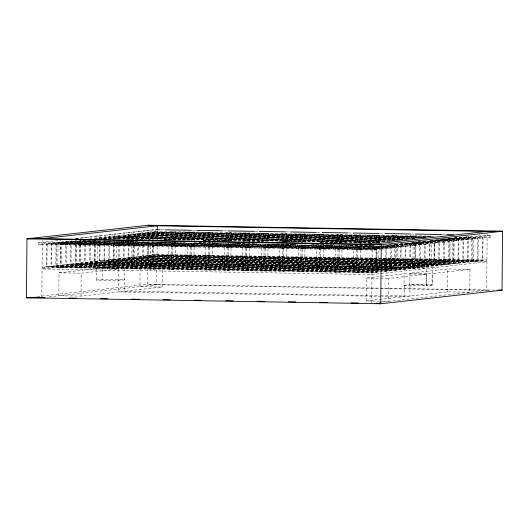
<?xml version="1.0" encoding="UTF-8"?>
<svg xmlns="http://www.w3.org/2000/svg" width="529" height="529" viewBox="0 0 529 529"><rect width="100%" height="100%" fill="white"/><g stroke="black" fill="none" stroke-linecap="round" stroke-linejoin="round"><path stroke-width="0.4" stroke-dasharray="2.65 1.98" d="M381.607 249.245L374.228 250.072L38.796 244.398L38.815 242.679L60.941 240.212M41.837 296.809L42.327 240.278M47.114 243.829L46.393 243.909L46.195 266.814L376.079 272.395L376.278 249.49L377.005 249.404L376.8 272.316L46.916 266.735L47.114 243.829L377.005 249.404M380.172 248.842L51.935 243.287L51.207 243.366L51.009 266.279L380.073 271.84M51.935 243.287L51.736 266.199L379.967 271.747M380.04 248.22L56.755 242.751L56.028 242.831L55.829 265.737L379.941 271.218M56.55 265.657L56.755 242.751M381.012 296.339L118.582 291.902L118.787 268.997L96.609 268.62L59.017 272.819L58.818 295.731L80.997 296.101L162.105 287.042L162.304 264.13L140.125 263.759L102.388 267.972L124.566 268.348L162.304 264.13M379.915 247.592L61.576 242.209L60.848 242.295L60.65 265.201L379.815 270.597M61.576 242.209L61.371 265.122L391.262 270.696L391.46 247.79L380.741 247.612M66.389 241.674L65.669 241.753L65.47 264.659L395.355 270.24L395.553 247.334L396.281 247.255L396.076 270.16L66.191 264.579L66.389 241.674L396.281 247.255M71.21 241.138L70.489 241.217L70.284 264.123L400.175 269.704L400.374 246.792L401.094 246.712L400.896 269.618L71.012 264.044L71.21 241.138L401.094 246.712M76.031 240.596L75.832 263.502L405.717 269.082L405.915 246.177L382.824 245.787M80.124 240.14L79.925 263.045L380.126 268.124M80.851 240.06L80.646 262.966L380.02 268.031M80.997 296.101L81.195 273.195L118.787 268.997M84.944 239.597L84.746 262.51L379.994 267.502M85.665 239.518L85.467 262.424L379.895 267.403M89.765 239.062L89.566 261.967L379.868 266.881M90.492 238.982L90.287 261.888L420.178 267.469L420.376 244.557L394.813 244.127M94.579 239.339L94.387 261.432L424.992 266.927L425.19 244.021L400.453 243.604M95.108 261.352L95.299 239.26M96.509 280.072L96.655 262.893L426.546 268.474L426.394 285.653L404.07 285.296L404.169 273.837L426.348 274.214L426.248 285.667L432.18 285.005L432.325 267.826L102.441 262.245L102.289 279.424L96.509 280.072L118.688 280.449L124.467 279.801L102.289 279.424M379.703 242.632L100.126 237.905L99.406 237.984L99.201 260.89L429.092 266.471L429.29 243.565L430.011 243.479L429.812 266.391L99.928 260.81L100.113 239.538M104.2 239.901L104.021 260.354L433.912 265.935L434.111 243.023L434.831 242.943L434.633 265.849L104.749 260.275L104.927 239.822M104.213 239.082L104.226 237.448L104.947 237.362L380.404 242.024M104.934 239.002L104.947 237.362M109.02 239.359L108.842 259.818L438.726 265.393L438.931 242.487L439.652 242.408L439.454 265.313L380.9 264.321M109.027 238.546L109.04 236.906L109.767 236.827L385.218 241.482M109.721 241.733L109.563 259.732L380.073 264.308M109.748 238.46L109.767 236.827M113.834 239.644L113.662 259.276L380.047 263.779M113.841 238.824L113.861 236.37L114.581 236.291L391.691 240.973M114.555 239.558L114.383 259.197L379.941 263.687M114.562 238.744L114.581 236.291M118.648 239.921L118.483 258.741L379.915 263.158M118.655 239.101L118.681 235.828L119.402 235.749L119.375 239.022M119.369 239.842L119.204 258.655L379.815 263.065M123.462 239.386L123.297 258.198L453.188 263.779L453.386 240.874L454.107 240.788L453.908 263.7L124.024 258.119L124.163 241.753M123.469 238.566L123.502 235.293L124.222 235.213L402.979 239.928M124.196 238.486L124.222 235.213M124.566 268.348L124.368 291.254L379.366 295.566M129.043 234.671L128.322 234.75L128.117 257.663L458.008 263.237L458.207 240.331L458.927 240.252L458.729 263.158L128.845 257.583L129.043 234.671L406.973 239.373M133.09 239.941L132.938 257.12L463.549 262.622L463.748 239.71L441.484 239.333M133.096 239.121L133.143 234.215L133.863 234.135L409.32 238.791M133.665 257.041L133.811 239.862M133.817 239.042L133.863 234.135M414.961 238.268L138.677 233.593L137.957 233.679L137.758 256.585L467.643 262.159L467.848 239.253L468.568 239.174L441.351 238.711M138.677 233.593L138.479 256.505L380.12 260.592M140.125 263.759L139.927 286.665L162.105 287.042M142.711 240.503L142.579 256.043L380.093 260.063M142.718 239.683L142.777 233.137L143.498 233.058L421.428 237.759M143.438 240.417L143.299 255.963L486.905 261.729L371.966 274.571L42.075 268.99L157.02 256.148M143.445 239.604L143.498 233.058M147.512 242.414L147.399 255.507L379.967 259.441M147.538 239.141L147.598 232.601L148.318 232.515L426.248 237.217M148.14 239.981L147.756 284.218L34.643 296.862M148.146 239.161L148.226 230.148M148.232 242.335L148.12 255.428L379.868 259.342M148.265 239.062L148.318 232.515M152.345 240.239L152.213 254.971L379.835 258.82M152.352 239.425L152.418 232.059L153.139 231.98L432.715 236.708M153.066 240.159L152.941 254.885L482.825 260.466L483.023 237.561L459.932 237.171M153.073 239.346L153.139 231.98M89.613 238.724L155.189 231.391L155.202 229.679M157.139 242.183L156.769 284.781L48.397 296.895M157.146 241.363L157.245 230.71M172.851 242.421L172.745 254.694L57.8 267.542L58.005 244.629L93.302 240.688M172.857 241.608L172.943 231.788L111.368 238.672M191.333 242.738L191.227 255.011L76.282 267.853L76.48 244.947L108.505 241.369M191.339 241.918L191.425 232.099L126.563 239.346M194.103 242.785L193.998 255.057L79.052 267.899L79.257 244.993L112.095 241.323M194.11 241.965L194.196 232.145L129.334 239.392M209.815 243.049L209.702 255.322L94.764 268.163L94.962 245.258L130.266 241.31M209.821 242.229L209.907 232.41L147.512 239.386M228.297 243.36L228.184 255.633L113.246 268.474L113.444 245.568L145.462 241.991M228.303 242.54L228.389 232.727L164.347 239.882M231.067 243.406L230.961 255.679L116.016 268.527L116.215 245.615L148.239 242.037M231.074 242.593L231.16 232.773L166.298 240.021M246.772 243.671L246.666 255.943L131.728 268.792L131.926 245.879L166.41 242.031M246.779 242.857L246.864 233.038L184.469 240.007M249.549 243.724L249.437 255.99L134.498 268.838L134.697 245.925L170.001 241.984M249.556 242.904L249.642 233.084L187.24 240.06M265.254 243.988L265.148 256.261L150.203 269.102L150.408 246.197L181.606 242.705M265.26 243.168L265.346 233.349L203.771 240.232M268.024 244.034L267.919 256.307L152.98 269.149L153.179 246.243L185.196 242.666M268.038 243.214L268.117 233.395L203.262 240.642M283.736 244.299L283.63 256.572L168.685 269.413L168.89 246.507L203.367 242.652M283.742 243.479L283.828 233.666L220.613 240.728M286.506 244.345L286.401 256.618L171.462 269.459L171.661 246.554L206.145 242.699M286.513 243.525L286.599 233.712L224.203 240.682M302.218 244.61L302.112 256.882L187.167 269.724L187.365 246.818L218.57 243.333M302.224 243.79L302.31 233.977L242.375 240.675M304.988 244.656L304.883 256.929L189.937 269.777L190.142 246.864L221.34 243.38M304.995 243.843L305.081 234.023L242.685 240.993M320.7 244.92L320.594 257.193L205.649 270.041L205.847 247.129L239.511 243.373M320.706 244.107L320.792 234.287L257.57 241.35M323.47 244.973L323.364 257.239L208.419 270.088L208.618 247.182L243.102 243.327M323.477 244.153L323.563 234.334L260.347 241.396M339.182 245.238L339.069 257.511L224.131 270.352L224.329 247.446L256.347 243.869M339.188 244.418L339.274 234.598L278.519 241.389M341.952 245.284L341.846 257.557L226.901 270.398L227.1 247.493L258.297 244.008M341.959 244.464L342.045 234.645L282.109 241.343M357.657 245.549L357.551 257.821L242.613 270.663L242.811 247.757L276.475 243.995M357.69 242.275L357.749 234.916L294.534 241.978M360.434 245.595L360.322 257.868L245.383 270.709L245.582 247.803L279.246 244.041M360.441 244.775L360.527 234.962L297.305 242.024M426.348 274.214L388.755 278.413L388.557 301.325L366.379 300.948L366.584 278.042L404.169 273.837M371.715 303.203L372.224 245.039M374.228 250.072L374.241 248.352L381.621 247.532M376.139 245.859L376.033 258.132L261.095 270.98L261.293 248.068L295.777 244.219M376.172 242.586L376.231 235.226L315.476 242.018M378.909 245.906L378.804 258.178L263.865 271.027L264.064 248.114L295.261 244.629M378.943 242.632L379.002 235.273L318.253 242.064M385.714 271.317L385.919 248.412L386.639 248.326L386.441 271.238L380.668 271.139M391.46 247.79L390.739 247.87L390.534 270.775L380.642 270.61M394.634 244.537L394.515 258.443L279.57 271.291L279.775 248.379L313.433 244.623M394.674 240.444L394.713 235.537L330.678 242.692M397.418 243.763L397.286 258.489L382.507 260.142M397.451 239.677L397.484 235.584L334.268 242.652M404.216 285.276L404.116 296.729L381.839 296.352M405.915 246.177L405.194 246.256L404.996 269.162L75.111 263.587L75.31 240.675L100.047 241.098M470.01 269.334L447.838 268.963L409.955 273.195L409.856 284.648L432.034 285.025L432.133 273.566L470.01 269.334L469.812 292.246L447.633 291.869L366.379 300.948M432.18 285.005L410.001 284.628L409.902 296.081L380.192 295.585M386.924 245.324L410.735 245.635L410.537 268.547L380.847 268.044M413.136 242.394L412.997 258.76L298.052 271.602L298.25 248.696L334.381 244.656M413.175 238.308L413.195 235.848L352.44 242.639M380.715 267.423L415.358 268.005L415.556 245.099L414.835 245.178L414.63 268.084L380.82 267.515M415.92 241.627L415.768 258.807L300.822 271.648L301.027 248.742L334.685 244.98M415.946 238.354L415.966 235.894L355.21 242.685M420.376 244.557L419.656 244.643L419.451 267.548L380.688 266.894M424.271 267.006L424.47 244.1L425.19 244.021M431.638 240.252L431.479 259.071L316.534 271.913L316.732 249.007L349.576 245.337M434.415 240.298L434.249 259.117L382.527 264.897M380.768 263.7L444.274 264.771L444.472 241.865L443.745 241.945L443.547 264.857L380.867 263.792M447.633 291.869L447.838 268.963M424.549 240.907L449.293 241.33L449.095 264.236L380.642 263.078M450.139 238.11L449.954 259.382L335.016 272.23L335.214 249.318L371.338 245.284M452.917 238.156L452.731 259.428L337.786 272.276L337.985 249.364L374.109 245.33M462.829 262.701L463.027 239.796L463.748 239.71M473.184 261.544L473.389 238.639L472.661 238.718L472.463 261.624L380.92 260.076M380.688 259.355L478.011 261.002L478.209 238.096L477.482 238.176L477.284 261.088L380.794 259.455M483.023 237.561L482.303 237.64L482.104 260.546L380.662 258.833M487.149 233.831L486.66 290.361L376.641 302.654M382.427 249.159L490.614 237.065L490.634 235.345L477.416 235.127M82.253 237.825L84.713 237.554M87.993 237.184L89.632 237.005M97.825 236.086L99.465 235.908M106.845 235.081L108.485 234.896M111.758 234.532L113.398 234.347M116.678 233.983L118.317 233.798M125.697 232.972L127.33 232.793M130.61 232.423L132.25 232.244M135.53 231.874L137.17 231.689M140.45 231.325L142.089 231.14M144.543 230.869L146.183 230.684M149.462 230.32L151.102 230.135M38.796 244.398L71.58 240.735M96.08 240.735L60.775 244.676L60.577 267.588L175.516 254.74L175.714 231.834L114.138 238.718M133.037 241.356L97.733 245.304L97.534 268.21L212.479 255.368L212.678 232.462L151.102 239.339M316.203 244.669L282.546 248.432L282.347 271.337L381.687 260.235M367.635 243.32L431.677 236.165M353.167 245.291L319.509 249.053L319.304 271.959L381.7 264.989M370.406 243.366L373.692 242.996M374.512 242.91L379.438 242.355M382.725 241.991L385.185 241.713M388.471 241.35L391.758 240.979M392.578 240.887L397.504 240.338M398.324 240.245L402.43 239.789M406.536 239.326L408.996 239.055M412.283 238.685L415.563 238.321M416.383 238.229L421.309 237.68M422.135 237.587L426.235 237.124M429.522 236.761L432.808 236.39M379.967 246.699L353.696 249.635L353.498 272.541L468.436 259.693M380.787 246.607L468.634 236.787L468.37 262.08L380.946 260.605M382.441 247.44L490.634 235.345M410.735 245.635L410.015 245.714L409.81 268.626L380.946 268.137M449.293 241.33L448.566 241.409L448.367 264.315L380.741 263.171M381.72 269.744L356.268 272.587L356.467 249.681L471.412 236.833L471.207 259.746L382.54 269.651M404.07 285.296L410.001 284.628M489.087 290.335L380.272 288.563M160.981 229.771L164.288 229.831M192.377 230.307L195.684 230.36M223.774 230.836L227.08 230.889M255.17 231.365L258.476 231.424M286.566 231.9L290.692 231.966M317.136 232.416L321.262 232.482M348.525 232.945L353.484 233.031M379.921 233.474L384.054 233.547M411.317 234.01L414.624 234.063M442.713 234.539L446.02 234.592M155.189 231.391L433.754 236.198M465.831 236.648L490.614 237.065M152.418 232.059L428.695 236.734M459.212 237.25L482.303 237.64M454.292 237.693L478.209 238.096M147.598 232.601L426.354 237.316M454.391 237.786L477.482 238.176M448.645 238.215L473.389 238.639M142.777 233.137L421.534 237.852M447.924 238.295L472.661 238.718M137.957 233.679L415.06 238.361M441.451 238.81L467.848 239.253M133.143 234.215L409.42 238.89M438.283 239.373L463.027 239.796M435.836 239.862L458.927 240.252M128.322 234.75L402.953 239.399M435.936 239.954L458.207 240.331M430.189 240.384L454.107 240.788M123.502 235.293L403.078 240.021M430.295 240.477L453.386 240.874M118.681 235.828L397.438 240.543M418.902 241.436L444.472 241.865M113.861 236.37L391.791 241.072M418.181 241.515L443.745 241.945M416.561 242.018L439.652 242.408M109.04 236.906L385.324 241.581M411.714 242.024L438.931 242.487M411.741 242.553L434.831 242.943M104.226 237.448L379.677 242.103M411.846 242.646L434.111 243.023M406.92 243.089L430.011 243.479M99.406 237.984L377.336 242.685M407.026 243.188L429.29 243.565M110.978 238.705L94.585 238.526L105.304 238.705M125.823 238.956L150.56 239.379M163.759 239.597L189.322 240.034M203.348 240.272L228.912 240.702M242.93 240.94L267.674 241.356M282.519 241.608L306.436 242.011M320.455 242.249L346.019 242.679M360.044 242.917L373.236 243.142M125.922 239.055L144.893 239.373M163.858 239.697L183.656 240.027M203.447 240.364L223.238 240.702M243.036 241.032L262 241.356M282.618 241.7L301.59 242.024M320.554 242.342L340.352 242.679M359.317 243.003L373.335 243.234M400.552 243.697L424.47 244.1M394.912 244.219L419.656 244.643M389.985 244.662L415.556 245.099M388.438 244.735L414.835 245.178M81.803 240.695L99.948 240.999M121.392 241.363L139.537 241.667M160.155 242.018L178.293 242.328M198.911 242.672L217.055 242.983M238.5 243.347L256.644 243.651M277.262 244.001L295.407 244.305M316.851 244.669L334.989 244.973M355.607 245.324L374.578 245.648M115.719 241.363L139.636 241.766M154.481 242.018L178.399 242.421M194.07 242.685L217.161 243.076M232.826 243.34L256.744 243.743M271.589 243.995L295.506 244.398M311.178 244.662L334.268 245.059M349.94 245.324L373.858 245.727M382.93 245.879L405.194 246.256M70.489 241.217L400.374 246.792M65.669 241.753L379.888 247.069M380.708 247.083L395.553 247.334M60.848 242.295L380.014 247.691M380.84 247.704L390.739 247.87M380.867 248.233L386.639 248.326M56.028 242.831L385.919 248.412M38.815 242.679L374.241 248.352M51.207 243.366L380.272 248.934M46.393 243.909L376.278 249.49M409.955 273.195L432.133 273.566M59.017 272.819L81.195 273.195M366.584 278.042L388.755 278.413M494.602 290.084L147.756 284.218L156.769 284.781L379.445 288.55M157.034 254.429L42.095 267.271L371.98 272.852L486.925 260.01L157.034 254.429"/><path stroke-width="0.79" d="M157.252 229.89L157.285 225.797L148.265 225.235L26.966 238.791L26.45 297.774L380.735 303.765L502.034 290.209L502.55 231.226L148.265 225.235M42.34 238.639L157.285 225.797L487.169 231.371L502.55 231.226L381.244 244.782L26.966 238.791L42.34 238.639L372.231 244.219L381.244 244.782L380.735 303.765L374.175 303.355M75.693 238.559L78.153 238.288M80.613 238.01L82.253 237.825M85.533 237.461L87.173 237.276M90.452 236.913L92.092 236.727M94.546 236.456L97.005 236.179M99.465 235.908L101.925 235.63M104.385 235.352L106.025 235.174M109.298 234.803L110.938 234.625M114.218 234.254L115.858 234.076M119.137 233.706L120.777 233.52M123.237 233.249L124.877 233.064M128.15 232.7L129.79 232.515M133.07 232.152L134.71 231.966M137.99 231.603L139.63 231.418M142.909 231.047L144.543 230.869M147.002 230.591L148.642 230.406M151.922 230.042L153.562 229.857M372.231 244.219L487.169 231.371M28.09 297.596L26.45 297.774L45.13 297.682M497.181 290.256L502.034 290.209L498.735 290.156M156.029 229.692L160.155 229.758M165.114 229.844L191.551 230.294M196.51 230.373L222.947 230.823M227.906 230.909L254.343 231.352M259.303 231.438L285.739 231.881M290.692 231.966L316.309 232.403M322.088 232.496L347.698 232.932M353.484 233.031L379.095 233.461M384.881 233.56L410.491 233.997M415.45 234.076L441.887 234.526M446.846 234.605L453.452 234.717M69.041 298.085L76.467 298.211M100.384 298.614L107.804 298.74M131.721 299.149L139.147 299.275M163.064 299.678L170.483 299.804M194.401 300.207L201.82 300.333M225.738 300.737L233.163 300.862M257.081 301.266L264.5 301.391M288.417 301.794L295.843 301.92M319.761 302.323L327.18 302.449M351.097 302.859L358.517 302.985"/></g></svg>
